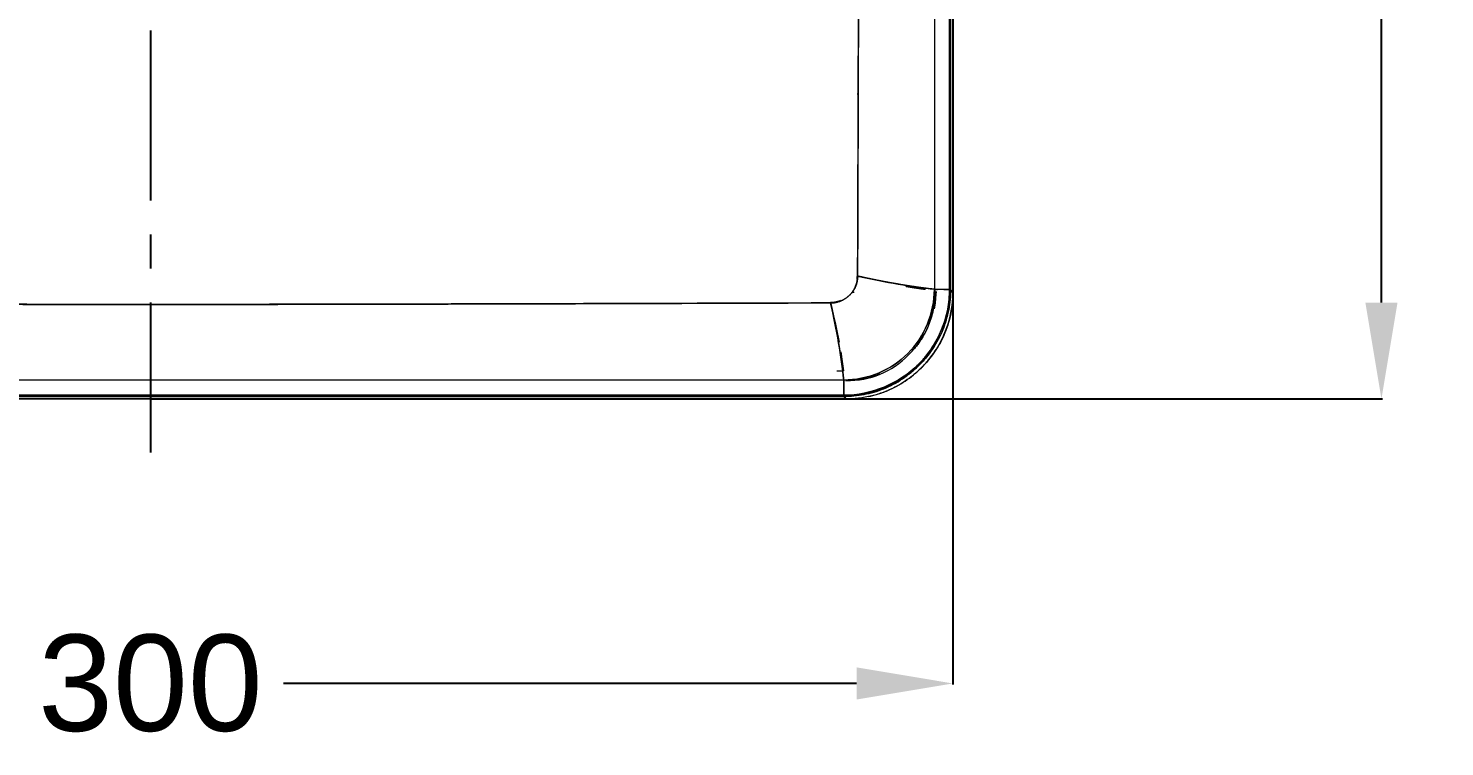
# Model space of a CAD drawing. Header units: millimetres. Extents: x 8883 to 11259, y -10160 to -6800.
# Drawn here: x 9655.8 to 9920.5, y -7539.4 to -7405.2 of the extents above; entities that cross this region are included whole.
import ezdxf

# ---------------------------------------------------------------- set-up
doc = ezdxf.new("R2010")
doc.units = ezdxf.units.MM
doc.linetypes.add('CENTERX2', pattern=[101.6, 63.5, -12.7, 12.7, -12.7])
doc.layers.add('CENTER', color=1, linetype='CENTERX2')
doc.layers.add('DIM', color=5, linetype='Continuous', lineweight=13)
doc.styles.add('ARIAL', font='arial.ttf')
doc.dimstyles.get("Standard").update_dxf_attribs({"dimtxt": 15, "dimasz": 15, "dimexe": 0.18, "dimexo": 0.0625, "dimgap": 4, "dimtad": 0, "dimdec": 1, "dimdsep": 46, "dimtxsty": 'ARIAL', "dimcen": 0, "dimclrd": 5, "dimclre": 5, "dimclrt": 5, "dimadec": 0, "dimazin": 0, "dimtfac": 1, "dimtdec": 1, "dimtofl": 0, "dimtmove": 0, "dimatfit": 3, "dimfxl": 1, "dimtolj": 1, "dimtzin": 0, "dimarcsym": 0})

# ---------------------------------------------------------------- blocks, each defined once
blk = doc.blocks.new('*D179')
at = {"layer": 'Defpoints', "color": 0, "transparency": 16777216}
for p in [(9528.64, -7374.97), (9828.55, -7374.97), (9828.55, -7527.57)]:
    blk.add_point(p, dxfattribs=at)
at = {"layer": 'DIM', "color": 5, "lineweight": -2, "transparency": 16777216}
for p, q in [((9528.64, -7375.03), (9528.64, -7527.75)), ((9828.55, -7375.03), (9828.55, -7527.75)), ((9546.64, -7527.57), (9653.75, -7527.57)), ((9810.55, -7527.57), (9703.44, -7527.57))]:
    blk.add_line(p, q, dxfattribs=at)
at = {"layer": 'DIM', "color": 5, "transparency": 16777216}
for points in [[(9546.64, -7524.57), (9546.64, -7530.57), (9528.64, -7527.57)], [(9810.55, -7524.57), (9810.55, -7530.57), (9828.55, -7527.57)]]:
    blk.add_solid(points, dxfattribs=at)
at = {"layer": 'DIM', "color": 5, "transparency": 16777216, "insert": (9678.6, -7527.57), "char_height": 18, "attachment_point": 5, "style": 'ARIAL'}
blk.add_mtext('\\A1;300', dxfattribs=at)
blk = doc.blocks.new('*D180')
at = {"layer": 'Defpoints', "color": 0, "transparency": 16777216}
for p in [(9689.6, -7274.51), (9908.65, -7274.51), (9678.6, -7474.42)]:
    blk.add_point(p, dxfattribs=at)
at = {"layer": 'DIM', "color": 5, "lineweight": -2, "transparency": 16777216}
for p, q in [((9689.66, -7274.51), (9908.83, -7274.51)), ((9908.65, -7292.51), (9908.65, -7349.45)), ((9908.65, -7456.42), (9908.65, -7399.47)), ((9678.66, -7474.42), (9908.83, -7474.42))]:
    blk.add_line(p, q, dxfattribs=at)
at = {"layer": 'DIM', "color": 5, "transparency": 16777216}
for points in [[(9905.65, -7292.51), (9911.65, -7292.51), (9908.65, -7274.51)], [(9905.65, -7456.42), (9911.65, -7456.42), (9908.65, -7474.42)]]:
    blk.add_solid(points, dxfattribs=at)
at = {"layer": 'DIM', "color": 5, "transparency": 16777216, "insert": (9908.65, -7374.46), "char_height": 18, "attachment_point": 5, "rotation": 90, "style": 'ARIAL'}
blk.add_mtext('\\A1;200', dxfattribs=at)

msp = doc.modelspace()

# ---------------------------------------------------------------- linework, layer by layer
at = {"linetype": 'Continuous', "lineweight": 18}
for p, q in [((9828.55, -7294.49), (9828.55, -7454.43)), ((9828.55, -7454.43), (9828.55, -7294.49)), ((9828.55, -7454.43), (9828.55, -7294.49)), ((9827.94, -7294.83), (9827.94, -7453.93)), ((9827.94, -7453.93), (9827.94, -7294.83)), ((9828.14, -7294.82), (9828.14, -7453.94)), ((9828.14, -7453.94), (9828.14, -7294.82)), ((9810.82, -7431.64), (9810.81, -7431.64)), ((9810.82, -7430.14), (9810.83, -7430.14)), ((9822.13, -7453.7), (9822.13, -7453.5)), ((9822.13, -7453.5), (9822.13, -7453.7)), ((9822.18, -7453.71), (9822.18, -7453.51)), ((9823.36, -7453.65), (9823.36, -7453.91)), ((9823.36, -7453.68), (9823.36, -7453.91)), ((9827.94, -7453.93), (9825.1, -7453.92)), ((9825.2, -7453.92), (9825.2, -7454.37)), ((9825.2, -7454.37), (9825.2, -7453.92)), ((9825.2, -7454.37), (9825.58, -7454.44)), ((9825.58, -7454.44), (9825.2, -7454.37)), ((9825.36, -7454.4), (9825.36, -7454.4)), ((9825.36, -7454.4), (9825.36, -7454.4)), ((9825.58, -7453.92), (9825.58, -7454.07)), ((9828.35, -7454.44), (9827.82, -7454.44)), ((9827.82, -7454.44), (9828.09, -7454.44)), ((9828.14, -7453.94), (9828.14, -7453.94)), ((9828.55, -7454.43), (9828.14, -7453.94)), ((9828.35, -7454.44), (9828.35, -7454.18)), ((9828.35, -7454.18), (9828.35, -7454.44)), ((9807.55, -7465.52), (9807.42, -7465.52)), ((9807.42, -7465.52), (9807.55, -7465.52)), ((9807.62, -7466.03), (9807.63, -7466.03)), ((9807.63, -7466.03), (9807.62, -7466.03)), ((9807.66, -7466.25), (9807.67, -7466.25)), ((9807.68, -7466.38), (9807.69, -7466.38)), ((9807.69, -7466.38), (9807.68, -7466.38)), ((9807.69, -7466.39), (9807.68, -7466.39)), ((9807.68, -7466.39), (9807.69, -7466.39)), ((9807.85, -7469.15), (9807.91, -7469.15)), ((9808.12, -7469.14), (9807.86, -7469.14)), ((9807.93, -7467.94), (9807.93, -7467.94)), ((9807.93, -7467.94), (9807.93, -7467.94)), ((9807.94, -7468.03), (9807.94, -7468.03)), ((9807.94, -7468.03), (9807.94, -7468.03)), ((9808.15, -7473.72), (9808.15, -7470.88)), ((9808.15, -7470.88), (9808.15, -7473.72)), ((9808.57, -7474.42), (9548.62, -7474.42)), ((9548.62, -7474.42), (9808.57, -7474.42)), ((9548.62, -7474.42), (9808.57, -7474.42)), ((9549.03, -7473.93), (9808.16, -7473.93)), ((9808.16, -7473.93), (9549.03, -7473.93)), ((9549.04, -7473.72), (9808.15, -7473.72)), ((9808.15, -7473.72), (9549.04, -7473.72)), ((9808.16, -7473.93), (9808.57, -7474.42)), ((9808.57, -7474.21), (9808.39, -7474.21)), ((9808.39, -7474.21), (9808.57, -7474.21)), ((9808.57, -7473.64), (9808.57, -7473.62)), ((9808.57, -7473.62), (9808.57, -7473.64)), ((9808.57, -7474.41), (9808.57, -7474.42))]:
    msp.add_line(p, q, dxfattribs=at)
for major_axis, start_param, end_param in [((-0.5, 0), 5.366887, 6.021386), ((0.5, 0), 2.225295, 2.879793)]:
    msp.add_ellipse((9810.4, -7454.54), major_axis=major_axis, ratio=0.006916, start_param=start_param, end_param=end_param, dxfattribs=at)
for points, degree in [([(9825.1, -7294.82), (9825.1, -7347.83), (9825.1, -7400.91), (9825.1, -7453.92)], 3), ([(9810.91, -7354.37), (9810.91, -7371.3), (9810.91, -7388.23), (9810.9, -7405.16)], 3), ([(9810.75, -7451.56), (9810.81, -7436.1), (9810.87, -7420.63), (9810.9, -7405.16)], 3), ([(9810.9, -7405.16), (9810.85, -7420.63), (9810.8, -7436.1), (9810.75, -7451.56)], 3), ([(9810.67, -7451.53), (9810.75, -7451.51), (9810.84, -7451.5), (9810.92, -7451.48)], 3), ([(9810.92, -7451.48), (9810.84, -7451.5), (9810.75, -7451.51), (9810.67, -7451.53)], 3), ([(9810.75, -7451.56), (9810.84, -7451.54), (9810.93, -7451.53), (9811.02, -7451.51)], 3), ([(9823.36, -7453.91), (9822.21, -7453.76), (9821.01, -7453.58), (9819.78, -7453.37)], 3), ([(9825.1, -7453.92), (9825.1, -7456.14), (9824.2, -7460.57), (9820.47, -7466.24), (9814.8, -7469.97), (9810.37, -7470.88), (9808.15, -7470.88)], 3), ([(9822.6, -7453.78), (9822.6, -7453.71), (9822.6, -7453.64), (9822.6, -7453.57)], 3), ([(9825.1, -7453.92), (9826.05, -7453.93), (9826.99, -7453.93), (9827.94, -7453.93)], 3), ([(9825.36, -7454.44), (9825.36, -7454.43), (9825.36, -7454.41), (9825.36, -7454.4)], 3), ([(9828.14, -7453.94), (9828.28, -7454.1), (9828.42, -7454.26), (9828.55, -7454.43)], 3), ([(9805.67, -7456.41), (9806.3, -7458.9), (9806.84, -7461.39), (9807.29, -7463.78)], 3), ([(9807.6, -7465.59), (9807.81, -7466.82), (9807.98, -7468.01), (9808.12, -7469.14)], 3), ([(9806.89, -7469.14), (9807.3, -7469.14), (9807.71, -7469.14), (9808.12, -7469.14)], 3), ([(9807.82, -7468.48), (9807.89, -7468.48), (9807.95, -7468.48), (9808.02, -7468.48)], 3), ([(9808.15, -7470.88), (9721.83, -7470.88), (9635.38, -7470.88), (9549.04, -7470.88)], 3), ([(9808.57, -7474.42), (9808.16, -7473.93)], 1)]:
    msp.add_open_spline(points, degree=degree, dxfattribs=at)
for points, knots in [([(9810.9, -7405.16), (9810.9, -7404.81), (9810.9, -7404.11), (9810.91, -7403.05), (9810.91, -7401.99), (9810.91, -7400.93), (9810.91, -7399.87), (9810.91, -7398.81), (9810.91, -7397.76), (9810.92, -7396.7), (9810.92, -7395.64), (9810.92, -7394.58), (9810.92, -7393.52), (9810.92, -7392.47), (9810.92, -7391.41), (9810.92, -7390.35), (9810.92, -7389.29), (9810.92, -7388.23), (9810.93, -7387.18), (9810.93, -7386.12), (9810.93, -7385.06), (9810.93, -7384), (9810.93, -7382.94), (9810.93, -7381.88), (9810.93, -7380.83), (9810.93, -7379.46), (9810.93, -7377.52), (9810.93, -7374.74), (9810.93, -7371.17), (9810.92, -7367.38), (9810.92, -7363.79), (9810.92, -7360.8), (9810.91, -7358.27), (9810.91, -7356.17), (9810.91, -7354.92), (9810.91, -7354.37)], [0, 0, 0, 0, 0.020833, 0.041666, 0.062498, 0.083331, 0.104164, 0.124997, 0.14583, 0.166663, 0.187496, 0.20833, 0.229163, 0.249996, 0.270829, 0.291662, 0.312496, 0.333329, 0.354162, 0.374996, 0.395829, 0.416663, 0.437496, 0.458329, 0.479163, 0.499996, 0.539065, 0.593755, 0.664066, 0.749999, 0.817525, 0.876288, 0.926288, 0.967526, 1, 1, 1, 1]), ([(9810.9, -7417.36), (9810.88, -7417.37), (9810.87, -7417.38), (9810.8, -7417.42), (9810.74, -7417.45), (9810.68, -7417.48)], [0, 0, 0, 0, 0.231662, 0.231662, 1, 1, 1, 1]), ([(9805.73, -7456.47), (9805.74, -7456.47), (9805.76, -7456.47), (9805.8, -7456.47), (9805.84, -7456.47), (9805.88, -7456.47), (9805.93, -7456.47), (9805.97, -7456.46), (9806.02, -7456.46), (9806.08, -7456.46), (9806.13, -7456.45), (9806.19, -7456.45), (9806.25, -7456.44), (9806.32, -7456.43), (9806.38, -7456.43), (9806.45, -7456.42), (9806.52, -7456.4), (9806.59, -7456.39), (9806.67, -7456.38), (9806.75, -7456.36), (9806.9, -7456.33), (9807.13, -7456.27), (9807.41, -7456.18), (9807.65, -7456.08), (9807.87, -7455.98), (9808.07, -7455.88), (9808.27, -7455.77), (9808.46, -7455.66), (9808.64, -7455.53), (9808.8, -7455.41), (9808.94, -7455.3), (9809.06, -7455.2), (9809.19, -7455.08), (9809.33, -7454.94), (9809.47, -7454.79), (9809.62, -7454.61), (9809.78, -7454.41), (9809.94, -7454.18), (9810.07, -7453.96), (9810.18, -7453.76), (9810.27, -7453.57), (9810.35, -7453.38), (9810.42, -7453.21), (9810.48, -7453.04), (9810.54, -7452.87), (9810.6, -7452.64), (9810.64, -7452.44), (9810.67, -7452.29), (9810.69, -7452.19), (9810.7, -7452.1), (9810.71, -7452.01), (9810.72, -7451.92), (9810.73, -7451.84), (9810.74, -7451.76), (9810.74, -7451.69), (9810.74, -7451.62), (9810.75, -7451.58), (9810.75, -7451.56)], [0, 0, 0, 0, 0.004425, 0.009194, 0.014307, 0.019763, 0.025564, 0.031708, 0.038197, 0.045029, 0.052205, 0.059725, 0.067589, 0.075796, 0.084347, 0.093242, 0.10248, 0.112062, 0.121987, 0.132255, 0.142866, 0.18413, 0.221693, 0.25556, 0.285736, 0.314291, 0.342853, 0.371423, 0.399999, 0.428582, 0.447759, 0.468792, 0.49168, 0.516423, 0.543021, 0.571475, 0.60719, 0.642899, 0.678599, 0.704728, 0.731296, 0.758302, 0.78575, 0.803438, 0.827186, 0.856997, 0.892874, 0.906055, 0.918688, 0.930772, 0.942308, 0.953295, 0.963734, 0.973624, 0.982965, 0.991757, 1, 1, 1, 1]), ([(9810.75, -7451.56), (9810.75, -7451.57), (9810.75, -7451.59), (9810.74, -7451.63), (9810.74, -7451.66), (9810.74, -7451.7), (9810.74, -7451.73), (9810.74, -7451.77), (9810.74, -7451.8), (9810.74, -7451.83), (9810.73, -7451.87), (9810.73, -7451.9), (9810.73, -7451.94), (9810.72, -7451.97), (9810.72, -7452), (9810.72, -7452.04), (9810.71, -7452.07), (9810.71, -7452.1), (9810.71, -7452.14), (9810.7, -7452.17), (9810.7, -7452.2), (9810.69, -7452.24), (9810.69, -7452.27), (9810.68, -7452.3), (9810.68, -7452.34), (9810.67, -7452.37), (9810.67, -7452.4), (9810.66, -7452.43), (9810.65, -7452.47), (9810.65, -7452.5), (9810.64, -7452.53), (9810.63, -7452.56), (9810.63, -7452.6), (9810.62, -7452.63), (9810.61, -7452.66), (9810.6, -7452.69), (9810.6, -7452.72), (9810.59, -7452.76), (9810.58, -7452.79), (9810.57, -7452.82), (9810.56, -7452.85), (9810.55, -7452.88), (9810.54, -7452.91), (9810.54, -7452.94), (9810.53, -7452.98), (9810.52, -7453.01), (9810.51, -7453.04), (9810.5, -7453.07), (9810.48, -7453.1), (9810.47, -7453.13), (9810.46, -7453.16), (9810.45, -7453.19), (9810.44, -7453.22), (9810.43, -7453.25), (9810.42, -7453.28), (9810.41, -7453.31), (9810.39, -7453.34), (9810.38, -7453.37), (9810.37, -7453.4), (9810.31, -7453.54), (9810.19, -7453.78), (9810, -7454.11), (9809.77, -7454.43), (9809.52, -7454.74), (9809.32, -7454.95), (9809.18, -7455.08), (9809.13, -7455.13), (9809.08, -7455.18), (9809.03, -7455.22), (9808.98, -7455.27), (9808.92, -7455.32), (9808.87, -7455.36), (9808.82, -7455.4), (9808.76, -7455.45), (9808.71, -7455.49), (9808.65, -7455.53), (9808.6, -7455.57), (9808.54, -7455.61), (9808.49, -7455.65), (9808.43, -7455.69), (9808.37, -7455.72), (9808.32, -7455.76), (9808.26, -7455.79), (9808.2, -7455.83), (9808.15, -7455.86), (9808.09, -7455.89), (9808.03, -7455.92), (9807.97, -7455.95), (9807.91, -7455.98), (9807.85, -7456.01), (9807.8, -7456.04), (9807.74, -7456.07), (9807.68, -7456.09), (9807.62, -7456.12), (9807.55, -7456.14), (9807.49, -7456.17), (9807.43, -7456.19), (9807.37, -7456.21), (9807.31, -7456.23), (9807.25, -7456.25), (9807.18, -7456.27), (9807.12, -7456.29), (9807.06, -7456.31), (9806.99, -7456.32), (9806.93, -7456.34), (9806.87, -7456.35), (9806.8, -7456.37), (9806.74, -7456.38), (9806.67, -7456.39), (9806.61, -7456.41), (9806.54, -7456.42), (9806.48, -7456.43), (9806.41, -7456.43), (9806.34, -7456.44), (9806.28, -7456.45), (9806.21, -7456.45), (9806.14, -7456.46), (9806.07, -7456.46), (9806, -7456.47), (9805.94, -7456.47), (9805.87, -7456.47), (9805.8, -7456.47), (9805.75, -7456.47), (9805.73, -7456.47)], [0, 0, 0, 0, 0.004459, 0.008907, 0.013346, 0.017774, 0.022193, 0.026602, 0.031002, 0.035392, 0.039774, 0.044147, 0.048511, 0.052866, 0.057214, 0.061553, 0.065884, 0.070208, 0.074524, 0.078833, 0.083135, 0.087429, 0.091717, 0.095999, 0.100274, 0.104543, 0.108806, 0.113063, 0.117314, 0.121561, 0.125802, 0.130038, 0.134269, 0.138496, 0.142718, 0.146937, 0.151151, 0.155362, 0.159569, 0.163773, 0.167974, 0.172171, 0.176366, 0.180559, 0.184749, 0.188938, 0.193124, 0.197309, 0.201492, 0.205674, 0.209855, 0.214036, 0.218215, 0.222394, 0.226574, 0.230753, 0.234932, 0.239112, 0.243292, 0.247474, 0.296181, 0.345415, 0.395492, 0.446713, 0.49936, 0.508557, 0.517706, 0.526807, 0.535863, 0.544874, 0.553843, 0.562769, 0.571656, 0.580503, 0.589314, 0.598088, 0.606828, 0.615536, 0.624212, 0.632858, 0.641477, 0.650068, 0.658635, 0.667178, 0.6757, 0.684202, 0.692685, 0.701151, 0.709602, 0.718039, 0.726465, 0.734881, 0.743288, 0.751689, 0.760085, 0.768477, 0.776868, 0.785259, 0.793652, 0.802049, 0.810451, 0.818859, 0.827277, 0.835705, 0.844145, 0.852599, 0.861068, 0.869555, 0.87806, 0.886585, 0.895133, 0.903704, 0.912301, 0.920924, 0.929576, 0.938258, 0.946972, 0.955718, 0.9645, 0.973317, 0.982172, 0.991066, 1, 1, 1, 1]), ([(9810.64, -7451.98), (9810.64, -7451.96), (9810.65, -7451.92), (9810.65, -7451.86), (9810.66, -7451.8), (9810.66, -7451.73), (9810.67, -7451.66), (9810.67, -7451.59), (9810.67, -7451.55), (9810.67, -7451.53)], [0, 0, 0, 0, 0.111802, 0.258487, 0.405682, 0.55341, 0.701691, 0.850547, 1, 1, 1, 1]), ([(9811.02, -7451.51), (9811.02, -7451.51), (9811.01, -7451.52), (9811.01, -7451.52), (9811.01, -7451.52), (9811.01, -7451.52), (9811, -7451.52), (9811, -7451.53), (9810.99, -7451.53), (9810.99, -7451.53), (9810.98, -7451.53), (9810.98, -7451.53), (9810.97, -7451.53), (9810.97, -7451.54), (9810.96, -7451.54), (9810.95, -7451.54), (9810.95, -7451.54), (9810.94, -7451.54), (9810.93, -7451.54), (9810.93, -7451.54), (9810.92, -7451.55), (9810.91, -7451.55), (9810.9, -7451.55), (9810.89, -7451.55), (9810.88, -7451.55), (9810.87, -7451.55), (9810.86, -7451.55), (9810.85, -7451.55), (9810.84, -7451.55), (9810.83, -7451.55), (9810.82, -7451.56), (9810.81, -7451.56), (9810.8, -7451.56), (9810.78, -7451.56), (9810.77, -7451.56), (9810.76, -7451.56), (9810.75, -7451.56), (9810.75, -7451.56)], [0, 0, 0, 0, 0.011946, 0.024619, 0.038076, 0.052362, 0.067518, 0.083577, 0.100566, 0.118509, 0.137426, 0.157334, 0.178246, 0.200177, 0.223136, 0.247133, 0.272176, 0.298274, 0.325431, 0.353655, 0.382949, 0.413319, 0.444769, 0.477302, 0.510922, 0.545631, 0.581433, 0.61833, 0.656324, 0.695418, 0.735613, 0.776911, 0.819314, 0.862823, 0.907439, 0.953164, 1, 1, 1, 1]), ([(9811.02, -7451.51), (9813.48, -7452.06), (9815.94, -7452.55), (9820.69, -7453.37), (9822.98, -7453.69), (9825.1, -7453.92)], [0, 0, 0, 0, 0.5, 0.5, 1, 1, 1, 1]), ([(9825.1, -7453.92), (9825.08, -7453.92), (9825.04, -7453.92), (9824.97, -7453.91), (9824.9, -7453.9), (9824.84, -7453.89), (9824.77, -7453.89), (9824.7, -7453.88), (9824.64, -7453.87), (9824.57, -7453.86), (9824.5, -7453.86), (9824.44, -7453.85), (9824.37, -7453.84), (9824.3, -7453.83), (9824.23, -7453.82), (9824.16, -7453.82), (9824.1, -7453.81), (9824.03, -7453.8), (9823.96, -7453.79), (9823.89, -7453.78), (9823.82, -7453.78), (9823.75, -7453.77), (9823.68, -7453.76), (9823.61, -7453.75), (9823.54, -7453.74), (9823.47, -7453.73), (9823.4, -7453.72), (9823.33, -7453.71), (9823.26, -7453.71), (9823.19, -7453.7), (9823.12, -7453.69), (9823.05, -7453.68), (9822.98, -7453.67), (9822.91, -7453.66), (9822.84, -7453.65), (9822.76, -7453.64), (9822.69, -7453.63), (9822.62, -7453.62), (9822.55, -7453.61), (9822.48, -7453.6), (9822.4, -7453.59), (9822.33, -7453.58), (9822.26, -7453.57), (9822.19, -7453.56), (9822.11, -7453.55), (9822.04, -7453.54), (9821.97, -7453.53), (9821.89, -7453.52), (9821.82, -7453.51), (9821.75, -7453.5), (9821.67, -7453.49), (9821.6, -7453.48), (9821.52, -7453.47), (9821.45, -7453.46), (9821.37, -7453.44), (9821.3, -7453.43), (9821.22, -7453.42), (9821.15, -7453.41), (9821.07, -7453.4), (9821, -7453.39), (9820.92, -7453.38), (9820.85, -7453.37), (9820.77, -7453.35), (9820.69, -7453.34), (9820.62, -7453.33), (9820.54, -7453.32), (9820.46, -7453.31), (9820.39, -7453.3), (9820.31, -7453.28), (9820.23, -7453.27), (9820.16, -7453.26), (9820.08, -7453.25), (9820, -7453.24), (9819.92, -7453.22), (9819.85, -7453.21), (9819.77, -7453.2), (9819.69, -7453.19), (9819.61, -7453.17), (9819.53, -7453.16), (9819.45, -7453.15), (9819.37, -7453.14), (9819.3, -7453.12), (9819.22, -7453.11), (9819.14, -7453.1), (9819.06, -7453.08), (9818.98, -7453.07), (9818.9, -7453.06), (9818.82, -7453.04), (9818.74, -7453.03), (9818.66, -7453.02), (9818.58, -7453), (9818.5, -7452.99), (9818.42, -7452.98), (9818.34, -7452.96), (9818.26, -7452.95), (9818.18, -7452.93), (9818.09, -7452.92), (9818.01, -7452.91), (9817.93, -7452.89), (9817.85, -7452.88), (9817.77, -7452.86), (9817.69, -7452.85), (9817.6, -7452.83), (9817.52, -7452.82), (9817.44, -7452.8), (9817.36, -7452.79), (9817.28, -7452.78), (9817.19, -7452.76), (9817.11, -7452.75), (9817.03, -7452.73), (9816.94, -7452.72), (9816.86, -7452.7), (9816.78, -7452.69), (9816.69, -7452.67), (9816.61, -7452.65), (9816.53, -7452.64), (9816.44, -7452.62), (9816.36, -7452.61), (9816.28, -7452.59), (9816.19, -7452.58), (9816.11, -7452.56), (9816.02, -7452.54), (9815.94, -7452.53), (9815.85, -7452.51), (9815.77, -7452.5), (9815.68, -7452.48), (9815.6, -7452.46), (9815.51, -7452.45), (9815.43, -7452.43), (9815.34, -7452.42), (9815.26, -7452.4), (9815.17, -7452.38), (9815.08, -7452.37), (9815, -7452.35), (9814.91, -7452.33), (9814.83, -7452.31), (9814.74, -7452.3), (9814.65, -7452.28), (9814.57, -7452.26), (9814.48, -7452.25), (9814.39, -7452.23), (9814.31, -7452.21), (9814.22, -7452.19), (9814.13, -7452.18), (9814.04, -7452.16), (9813.96, -7452.14), (9813.87, -7452.12), (9813.78, -7452.11), (9813.69, -7452.09), (9813.61, -7452.07), (9813.52, -7452.05), (9813.43, -7452.03), (9813.34, -7452.01), (9813.25, -7452), (9813.17, -7451.98), (9813.08, -7451.96), (9812.99, -7451.94), (9812.9, -7451.92), (9812.81, -7451.9), (9812.72, -7451.88), (9812.63, -7451.87), (9812.55, -7451.85), (9812.46, -7451.83), (9812.37, -7451.81), (9812.28, -7451.79), (9812.19, -7451.77), (9812.1, -7451.75), (9812.01, -7451.73), (9811.92, -7451.71), (9811.83, -7451.69), (9811.74, -7451.67), (9811.65, -7451.65), (9811.56, -7451.63), (9811.47, -7451.61), (9811.38, -7451.59), (9811.29, -7451.57), (9811.2, -7451.55), (9811.11, -7451.53), (9811.05, -7451.52), (9811.02, -7451.51)], [0, 0, 0, 0, 0.005172, 0.01035, 0.015532, 0.02072, 0.025913, 0.031111, 0.036314, 0.041522, 0.046736, 0.051955, 0.057179, 0.062408, 0.067643, 0.072883, 0.078128, 0.083378, 0.088633, 0.093894, 0.09916, 0.104432, 0.109708, 0.11499, 0.120278, 0.12557, 0.130868, 0.136171, 0.141479, 0.146793, 0.152112, 0.157437, 0.162766, 0.168102, 0.173442, 0.178788, 0.184139, 0.189496, 0.194857, 0.200225, 0.205597, 0.210975, 0.216359, 0.221748, 0.227142, 0.232541, 0.237946, 0.243357, 0.248772, 0.254194, 0.25962, 0.265052, 0.27049, 0.275933, 0.281381, 0.286835, 0.292294, 0.297759, 0.303229, 0.308704, 0.314185, 0.319672, 0.325164, 0.330661, 0.336164, 0.341673, 0.347186, 0.352706, 0.35823, 0.363761, 0.369296, 0.374838, 0.380384, 0.385937, 0.391494, 0.397058, 0.402626, 0.4082, 0.41378, 0.419365, 0.424956, 0.430553, 0.436154, 0.441762, 0.447375, 0.452993, 0.458617, 0.464246, 0.469881, 0.475522, 0.481168, 0.486819, 0.492476, 0.498139, 0.503807, 0.509481, 0.51516, 0.520845, 0.526536, 0.532232, 0.537933, 0.54364, 0.549353, 0.555071, 0.560795, 0.566524, 0.572259, 0.578, 0.583746, 0.589498, 0.595255, 0.601018, 0.606786, 0.61256, 0.61834, 0.624125, 0.629916, 0.635712, 0.641514, 0.647322, 0.653135, 0.658954, 0.664779, 0.670609, 0.676444, 0.682286, 0.688132, 0.693985, 0.699843, 0.705707, 0.711576, 0.717451, 0.723332, 0.729218, 0.73511, 0.741008, 0.746911, 0.75282, 0.758735, 0.764655, 0.770581, 0.776512, 0.78245, 0.788392, 0.794341, 0.800295, 0.806255, 0.812221, 0.818192, 0.824169, 0.830152, 0.83614, 0.842134, 0.848134, 0.85414, 0.860151, 0.866168, 0.87219, 0.878219, 0.884253, 0.890293, 0.896339, 0.90239, 0.908447, 0.91451, 0.920579, 0.926653, 0.932734, 0.93882, 0.944912, 0.951009, 0.957113, 0.963222, 0.969337, 0.975458, 0.981585, 0.987717, 0.993856, 1, 1, 1, 1]), ([(9819.75, -7453.36), (9819.75, -7453.36), (9819.78, -7453.36), (9819.83, -7453.37), (9819.9, -7453.38), (9819.96, -7453.4), (9820.03, -7453.41), (9820.09, -7453.42), (9820.16, -7453.43), (9820.22, -7453.44), (9820.29, -7453.45), (9820.35, -7453.46), (9820.42, -7453.47), (9820.48, -7453.48), (9820.55, -7453.49), (9820.61, -7453.5), (9820.67, -7453.51), (9820.74, -7453.53), (9820.8, -7453.54), (9820.86, -7453.55), (9820.93, -7453.56), (9820.99, -7453.57), (9821.05, -7453.58), (9821.11, -7453.59), (9821.18, -7453.6), (9821.24, -7453.61), (9821.3, -7453.62), (9821.36, -7453.62), (9821.42, -7453.63), (9821.49, -7453.64), (9821.55, -7453.65), (9821.61, -7453.66), (9821.67, -7453.67), (9821.73, -7453.68), (9821.79, -7453.69), (9821.85, -7453.7), (9821.91, -7453.71), (9821.97, -7453.72), (9822.03, -7453.73), (9822.09, -7453.73), (9822.15, -7453.74), (9822.21, -7453.75), (9822.27, -7453.76), (9822.33, -7453.77), (9822.39, -7453.78), (9822.44, -7453.79), (9822.5, -7453.79), (9822.56, -7453.8), (9822.62, -7453.81), (9822.68, -7453.82), (9822.73, -7453.83), (9822.79, -7453.83), (9822.85, -7453.84), (9822.91, -7453.85), (9822.96, -7453.86), (9823.02, -7453.86), (9823.08, -7453.87), (9823.13, -7453.88), (9823.19, -7453.89), (9823.24, -7453.89), (9823.3, -7453.9), (9823.34, -7453.91), (9823.36, -7453.91)], [0, 0, 0, 0, 0.004305, 0.022022, 0.03971, 0.05737, 0.075002, 0.092605, 0.11018, 0.127727, 0.145245, 0.162734, 0.180195, 0.197627, 0.215031, 0.232405, 0.249751, 0.267068, 0.284357, 0.301616, 0.318846, 0.336048, 0.35322, 0.370364, 0.387478, 0.404563, 0.421619, 0.438646, 0.455644, 0.472612, 0.489552, 0.506461, 0.523342, 0.540193, 0.557015, 0.573807, 0.59057, 0.607304, 0.624007, 0.640682, 0.657327, 0.673942, 0.690527, 0.707083, 0.72361, 0.740106, 0.756573, 0.773011, 0.789418, 0.805796, 0.822144, 0.838462, 0.85475, 0.871009, 0.887237, 0.903436, 0.919605, 0.935744, 0.951853, 0.967932, 0.983981, 1, 1, 1, 1]), ([(9807.55, -7456.04), (9807.48, -7456.07), (9807.35, -7456.12), (9807.13, -7456.19), (9806.89, -7456.26), (9806.69, -7456.3), (9806.56, -7456.33), (9806.48, -7456.35), (9806.4, -7456.36), (9806.32, -7456.37), (9806.24, -7456.38), (9806.16, -7456.39), (9806.08, -7456.4), (9806, -7456.4), (9805.91, -7456.41), (9805.83, -7456.41), (9805.75, -7456.41), (9805.7, -7456.41), (9805.67, -7456.41)], [0, 0, 0, 0, 0.108821, 0.230898, 0.360144, 0.496554, 0.538518, 0.580481, 0.622445, 0.664414, 0.70638, 0.748333, 0.790264, 0.832178, 0.874092, 0.916019, 0.957981, 1, 1, 1, 1]), ([(9808.15, -7470.88), (9812.59, -7470.87), (9817.01, -7469.04), (9823.27, -7462.78), (9825.1, -7458.36), (9825.1, -7453.92)], [0, 0, 0, 0, 0.5, 0.5, 1, 1, 1, 1]), ([(9827.94, -7453.93), (9827.94, -7459.11), (9823.65, -7469.43), (9813.33, -7473.72), (9808.15, -7473.72)], [0, 0, 0, 0, 0.499976, 1, 1, 1, 1]), ([(9808.15, -7473.72), (9810.72, -7473.72), (9813.91, -7473.09), (9817.44, -7471.44), (9819.13, -7470.43), (9820.7, -7469.27), (9822.17, -7467.94), (9823.5, -7466.48), (9824.66, -7464.9), (9825.66, -7463.22), (9826.49, -7461.44), (9827.15, -7459.57), (9827.76, -7457.09), (9827.94, -7455.19), (9827.94, -7453.93)], [0, 0, 0, 0, 0.247052, 0.310294, 0.373537, 0.436779, 0.500021, 0.563264, 0.626506, 0.689748, 0.75299, 0.816233, 0.879475, 1, 1, 1, 1]), ([(9828.14, -7453.94), (9828.14, -7455.21), (9827.96, -7457.13), (9827.35, -7459.64), (9826.69, -7461.52), (9825.84, -7463.32), (9824.83, -7465.02), (9823.66, -7466.61), (9822.32, -7468.09), (9820.84, -7469.43), (9819.25, -7470.61), (9817.54, -7471.63), (9813.97, -7473.29), (9810.76, -7473.93), (9808.16, -7473.93)], [0, 0, 0, 0, 0.120446, 0.183709, 0.246972, 0.310236, 0.373499, 0.436762, 0.500026, 0.563289, 0.626552, 0.689816, 0.753079, 1, 1, 1, 1]), ([(9808.16, -7473.93), (9808.79, -7473.93), (9809.43, -7473.9), (9810.7, -7473.78), (9811.34, -7473.7), (9812.6, -7473.46), (9813.22, -7473.31), (9814.46, -7472.95), (9815.07, -7472.74), (9816.27, -7472.25), (9816.87, -7471.98), (9818.03, -7471.36), (9818.6, -7471.02), (9819.7, -7470.29), (9820.24, -7469.89), (9821.29, -7469.03), (9821.8, -7468.57), (9822.34, -7468.02), (9822.4, -7467.96), (9822.52, -7467.83), (9822.7, -7467.65), (9823.11, -7467.21), (9823.45, -7466.82), (9824.09, -7466.04), (9824.5, -7465.49), (9825.24, -7464.38), (9825.58, -7463.81), (9826.19, -7462.65), (9826.47, -7462.06), (9826.96, -7460.85), (9827.17, -7460.24), (9827.53, -7459), (9827.68, -7458.38), (9827.92, -7457.12), (9828, -7456.48), (9828.12, -7455.21), (9828.15, -7454.57), (9828.14, -7453.94)], [0, 0, 0, 0, 0.0625, 0.0625, 0.125, 0.125, 0.1875, 0.1875, 0.25, 0.25, 0.3125, 0.3125, 0.375, 0.375, 0.4375, 0.4375, 0.5, 0.5, 0.507813, 0.507813, 0.515625, 0.53125, 0.5625, 0.5625, 0.625, 0.625, 0.6875, 0.6875, 0.75, 0.75, 0.8125, 0.8125, 0.875, 0.875, 0.9375, 0.9375, 1, 1, 1, 1]), ([(9808.57, -7471), (9813.16, -7471), (9817.09, -7469.37), (9823.58, -7462.88), (9825.21, -7458.96), (9825.2, -7454.37)], [0, 0, 0, 0, 0.5, 0.5, 1, 1, 1, 1]), ([(9828.55, -7454.43), (9828.55, -7454.84), (9828.54, -7455.24), (9828.5, -7456.04), (9828.46, -7456.44), (9828.33, -7457.59), (9828.2, -7458.34), (9827.87, -7459.77), (9827.66, -7460.46), (9827.2, -7461.77), (9826.94, -7462.39), (9826.38, -7463.57), (9826.08, -7464.13), (9825.45, -7465.18), (9825.11, -7465.68), (9824.44, -7466.6), (9824.09, -7467.04), (9823.57, -7467.64), (9823.39, -7467.83), (9823.13, -7468.11), (9823, -7468.25), (9822.87, -7468.39), (9822.81, -7468.45), (9822.78, -7468.47), (9822.75, -7468.51), (9822.73, -7468.52), (9822.72, -7468.54), (9822.71, -7468.55), (9822.7, -7468.56), (9822.7, -7468.56), (9822.7, -7468.56), (9822.7, -7468.56), (9822.7, -7468.56), (9822.7, -7468.56), (9822.7, -7468.56), (9822.43, -7468.82), (9822.14, -7469.11), (9821.47, -7469.7), (9821.1, -7470.01), (9820.28, -7470.64), (9819.83, -7470.97), (9819.09, -7471.45), (9818.83, -7471.61), (9818.3, -7471.92), (9818.02, -7472.07), (9817.43, -7472.38), (9817.13, -7472.52), (9816.5, -7472.81), (9816.18, -7472.95), (9815.5, -7473.21), (9815.15, -7473.33), (9814.43, -7473.57), (9814.06, -7473.67), (9813.29, -7473.87), (9812.9, -7473.96), (9812.09, -7474.12), (9811.67, -7474.19), (9810.82, -7474.3), (9810.38, -7474.34), (9809.49, -7474.4), (9809.03, -7474.42), (9808.57, -7474.42)], [0, 0, 0, 0, 0.03125, 0.03125, 0.0625, 0.0625, 0.125, 0.125, 0.1875, 0.1875, 0.25, 0.25, 0.3125, 0.3125, 0.375, 0.375, 0.4375, 0.4375, 0.46875, 0.46875, 0.484375, 0.492187, 0.492187, 0.496094, 0.496094, 0.498047, 0.499023, 0.499512, 0.499756, 0.499878, 0.499939, 0.499969, 0.499985, 0.499985, 0.5, 0.5, 0.5625, 0.5625, 0.625, 0.625, 0.6875, 0.6875, 0.71875, 0.71875, 0.75, 0.75, 0.78125, 0.78125, 0.8125, 0.8125, 0.84375, 0.84375, 0.875, 0.875, 0.90625, 0.90625, 0.9375, 0.9375, 0.96875, 0.96875, 1, 1, 1, 1]), ([(9812.74, -7473.97), (9813.9, -7473.73), (9815.66, -7473.18), (9817.95, -7472.11), (9819.66, -7471.1), (9821.24, -7469.93), (9822.72, -7468.59), (9824.06, -7467.1), (9825.23, -7465.52), (9826.25, -7463.81), (9827.92, -7460.25), (9828.55, -7457.02), (9828.55, -7454.43)], [0, 0, 0, 0, 0.130629, 0.203649, 0.276669, 0.349689, 0.422709, 0.495729, 0.568749, 0.64177, 0.71479, 1, 1, 1, 1]), ([(9827.94, -7453.93), (9827.99, -7453.93), (9828.05, -7453.93), (9828.12, -7453.94), (9828.14, -7453.94), (9828.14, -7453.94)], [0, 0, 0, 0, 0.5, 0.5, 1, 1, 1, 1]), ([(9828.14, -7453.94), (9828.14, -7453.94), (9828.14, -7453.94), (9828.12, -7453.94), (9828.1, -7453.93), (9828.07, -7453.93), (9828.04, -7453.93), (9828, -7453.93), (9827.97, -7453.93), (9827.94, -7453.93)], [0, 0, 0, 0, 0.25, 0.25, 0.5, 0.5, 0.75, 0.75, 1, 1, 1, 1]), ([(9551.46, -7456.47), (9593.83, -7456.6), (9636.21, -7456.75), (9720.98, -7456.75), (9763.37, -7456.6), (9805.73, -7456.47)], [0, 0, 0, 0, 0.5, 0.5, 1, 1, 1, 1]), ([(9805.73, -7456.47), (9805.32, -7456.47), (9804.51, -7456.48), (9803.3, -7456.48), (9802.1, -7456.48), (9800.9, -7456.49), (9799.71, -7456.49), (9798.52, -7456.49), (9797.33, -7456.5), (9796.16, -7456.5), (9794.98, -7456.5), (9793.82, -7456.51), (9792.65, -7456.51), (9791.5, -7456.51), (9790.35, -7456.52), (9789.2, -7456.52), (9788.06, -7456.53), (9786.92, -7456.53), (9785.79, -7456.53), (9784.67, -7456.54), (9783.55, -7456.54), (9782.44, -7456.54), (9781.33, -7456.54), (9780.22, -7456.55), (9779.12, -7456.55), (9778.03, -7456.55), (9776.94, -7456.56), (9775.86, -7456.56), (9774.78, -7456.56), (9773.71, -7456.57), (9772.65, -7456.57), (9771.59, -7456.57), (9770.53, -7456.58), (9769.48, -7456.58), (9768.43, -7456.58), (9767.39, -7456.58), (9766.36, -7456.59), (9765.33, -7456.59), (9764.31, -7456.59), (9763.29, -7456.59), (9762.28, -7456.6), (9761.27, -7456.6), (9760.26, -7456.6), (9759.27, -7456.61), (9758.28, -7456.61), (9757.29, -7456.61), (9756.31, -7456.61), (9755.33, -7456.62), (9754.36, -7456.62), (9753.4, -7456.62), (9752.44, -7456.62), (9751.48, -7456.63), (9750.53, -7456.63), (9749.59, -7456.63), (9748.65, -7456.63), (9747.71, -7456.64), (9746.79, -7456.64), (9745.86, -7456.64), (9744.95, -7456.64), (9744.03, -7456.64), (9743.13, -7456.65), (9742.23, -7456.65), (9741.33, -7456.65), (9740.44, -7456.65), (9739.55, -7456.66), (9738.67, -7456.66), (9737.8, -7456.66), (9736.93, -7456.66), (9736.06, -7456.66), (9735.21, -7456.67), (9734.35, -7456.67), (9733.5, -7456.67), (9732.66, -7456.67), (9731.82, -7456.67), (9730.99, -7456.68), (9730.16, -7456.68), (9729.34, -7456.68), (9728.53, -7456.68), (9727.71, -7456.68), (9726.91, -7456.68), (9726.11, -7456.69), (9725.31, -7456.69), (9724.52, -7456.69), (9723.74, -7456.69), (9722.96, -7456.69), (9722.19, -7456.69), (9721.42, -7456.7), (9720.65, -7456.7), (9719.9, -7456.7), (9719.14, -7456.7), (9718.4, -7456.7), (9717.66, -7456.7), (9716.92, -7456.71), (9716.19, -7456.71), (9715.46, -7456.71), (9714.74, -7456.71), (9714.03, -7456.71), (9713.32, -7456.71), (9712.61, -7456.71), (9711.91, -7456.72), (9711.22, -7456.72), (9710.53, -7456.72), (9709.85, -7456.72), (9709.17, -7456.72), (9708.5, -7456.72), (9707.83, -7456.72), (9707.17, -7456.72), (9706.51, -7456.73), (9705.86, -7456.73), (9705.21, -7456.73), (9704.57, -7456.73), (9703.94, -7456.73), (9703.31, -7456.73), (9702.68, -7456.73), (9702.06, -7456.73), (9701.45, -7456.73), (9700.84, -7456.73), (9700.24, -7456.74), (9699.64, -7456.74), (9699.05, -7456.74), (9698.46, -7456.74), (9697.88, -7456.74), (9697.3, -7456.74), (9696.73, -7456.74), (9696.16, -7456.74), (9695.6, -7456.74), (9695.05, -7456.74), (9694.5, -7456.74), (9693.95, -7456.74), (9693.41, -7456.75), (9692.88, -7456.75), (9692.35, -7456.75), (9691.83, -7456.75), (9691.31, -7456.75), (9690.79, -7456.75), (9690.29, -7456.75), (9689.78, -7456.75), (9689.29, -7456.75), (9688.8, -7456.75), (9688.31, -7456.75), (9687.83, -7456.75), (9687.35, -7456.75), (9686.88, -7456.75), (9686.42, -7456.75), (9685.96, -7456.75), (9685.5, -7456.75), (9685.06, -7456.75), (9684.61, -7456.75), (9684.17, -7456.75), (9683.74, -7456.75), (9683.31, -7456.75), (9682.89, -7456.75), (9682.47, -7456.76), (9682.06, -7456.76), (9681.66, -7456.76), (9681.25, -7456.76), (9680.86, -7456.76), (9680.47, -7456.76), (9680.08, -7456.76), (9679.7, -7456.76), (9679.33, -7456.76), (9678.96, -7456.76), (9678.49, -7456.76), (9677.9, -7456.76), (9677.18, -7456.76), (9676.45, -7456.76), (9675.7, -7456.76), (9674.93, -7456.76), (9674.14, -7456.75), (9673.33, -7456.75), (9672.51, -7456.75), (9671.66, -7456.75), (9670.79, -7456.75), (9669.91, -7456.75), (9669.01, -7456.75), (9668.08, -7456.75), (9667.14, -7456.75), (9666.18, -7456.75), (9665.2, -7456.75), (9664.2, -7456.75), (9663.18, -7456.74), (9662.14, -7456.74), (9661.09, -7456.74), (9660.01, -7456.74), (9658.92, -7456.74), (9657.8, -7456.74), (9656.67, -7456.74), (9655.52, -7456.73), (9654.35, -7456.73), (9653.16, -7456.73), (9651.95, -7456.73), (9650.72, -7456.73), (9649.47, -7456.72), (9648.2, -7456.72), (9646.92, -7456.72), (9645.61, -7456.72), (9644.29, -7456.71), (9642.95, -7456.71), (9641.58, -7456.71), (9640.2, -7456.71), (9638.8, -7456.7), (9637.38, -7456.7), (9635.94, -7456.7), (9634.49, -7456.69), (9633.01, -7456.69), (9631.51, -7456.69), (9630, -7456.68), (9628.47, -7456.68), (9626.91, -7456.68), (9625.34, -7456.67), (9623.75, -7456.67), (9622.14, -7456.67), (9620.51, -7456.66), (9618.86, -7456.66), (9617.19, -7456.65), (9615.51, -7456.65), (9613.8, -7456.65), (9612.07, -7456.64), (9610.33, -7456.64), (9608.57, -7456.63), (9606.79, -7456.63), (9604.98, -7456.62), (9603.16, -7456.62), (9601.32, -7456.61), (9599.47, -7456.61), (9597.59, -7456.6), (9595.69, -7456.6), (9593.78, -7456.59), (9591.84, -7456.59), (9589.89, -7456.58), (9587.91, -7456.58), (9585.92, -7456.57), (9583.91, -7456.57), (9581.88, -7456.56), (9579.83, -7456.56), (9577.76, -7456.55), (9575.68, -7456.54), (9573.57, -7456.54), (9571.44, -7456.53), (9569.3, -7456.53), (9567.14, -7456.52), (9564.95, -7456.51), (9562.75, -7456.51), (9560.53, -7456.5), (9558.29, -7456.49), (9556.03, -7456.49), (9553.75, -7456.48), (9552.23, -7456.47), (9551.46, -7456.47)], [0, 0, 0, 0, 0.00478, 0.009538, 0.014276, 0.018993, 0.023689, 0.028364, 0.033018, 0.037652, 0.042264, 0.046855, 0.051426, 0.055976, 0.060505, 0.065012, 0.069499, 0.073966, 0.078411, 0.082835, 0.087238, 0.091621, 0.095982, 0.100323, 0.104643, 0.108941, 0.113219, 0.117476, 0.121712, 0.125928, 0.130122, 0.134295, 0.138447, 0.142579, 0.14669, 0.150779, 0.154848, 0.158896, 0.162923, 0.166928, 0.170914, 0.174878, 0.178821, 0.182743, 0.186644, 0.190525, 0.194384, 0.198223, 0.202041, 0.205837, 0.209613, 0.213368, 0.217102, 0.220815, 0.224507, 0.228178, 0.231828, 0.235457, 0.239066, 0.242653, 0.24622, 0.249765, 0.25329, 0.256794, 0.260276, 0.263738, 0.267179, 0.270599, 0.273998, 0.277376, 0.280733, 0.284069, 0.287385, 0.290679, 0.293952, 0.297205, 0.300436, 0.303647, 0.306837, 0.310005, 0.313153, 0.31628, 0.319386, 0.322471, 0.325535, 0.328578, 0.3316, 0.334601, 0.337581, 0.340541, 0.343479, 0.346396, 0.349293, 0.352168, 0.355023, 0.357857, 0.360669, 0.363461, 0.366232, 0.368982, 0.371711, 0.374419, 0.377106, 0.379772, 0.382417, 0.385042, 0.387645, 0.390227, 0.392789, 0.395329, 0.397849, 0.400347, 0.402825, 0.405281, 0.407717, 0.410132, 0.412526, 0.414899, 0.417251, 0.419582, 0.421892, 0.424181, 0.426449, 0.428696, 0.430923, 0.433128, 0.435312, 0.437476, 0.439618, 0.44174, 0.44384, 0.44592, 0.447979, 0.450016, 0.452033, 0.454029, 0.456004, 0.457958, 0.459891, 0.461803, 0.463694, 0.465565, 0.467414, 0.469242, 0.471049, 0.472836, 0.474601, 0.476346, 0.478069, 0.479772, 0.481454, 0.483114, 0.484754, 0.486373, 0.487971, 0.489548, 0.491104, 0.492639, 0.494153, 0.495646, 0.497118, 0.49857, 0.5, 0.502728, 0.50553, 0.508408, 0.511361, 0.514389, 0.517493, 0.520671, 0.523925, 0.527253, 0.530657, 0.534136, 0.53769, 0.541319, 0.545024, 0.548803, 0.552658, 0.556588, 0.560593, 0.564673, 0.568828, 0.573058, 0.577363, 0.581744, 0.5862, 0.59073, 0.595336, 0.600017, 0.604773, 0.609605, 0.614511, 0.619493, 0.624549, 0.629681, 0.634888, 0.64017, 0.645527, 0.650959, 0.656467, 0.662049, 0.667707, 0.67344, 0.679247, 0.68513, 0.691088, 0.697122, 0.70323, 0.709413, 0.715672, 0.722005, 0.728414, 0.734897, 0.741456, 0.74809, 0.754799, 0.761583, 0.768442, 0.775376, 0.782386, 0.78947, 0.796629, 0.803864, 0.811174, 0.818558, 0.826018, 0.833552, 0.841162, 0.848847, 0.856607, 0.864442, 0.872352, 0.880337, 0.888396, 0.896531, 0.904741, 0.913026, 0.921386, 0.929821, 0.938331, 0.946916, 0.955576, 0.964311, 0.973121, 0.982006, 0.990965, 1, 1, 1, 1]), ([(9805.67, -7456.41), (9805.69, -7456.41), (9805.71, -7456.41), (9805.75, -7456.41), (9805.79, -7456.41), (9805.83, -7456.41), (9805.87, -7456.41), (9805.91, -7456.41), (9805.94, -7456.41), (9805.98, -7456.4), (9806.02, -7456.4), (9806.06, -7456.4), (9806.09, -7456.4), (9806.11, -7456.4), (9806.11, -7456.4)], [0, 0, 0, 0, 0.08833, 0.17638, 0.264154, 0.351654, 0.438883, 0.525846, 0.612546, 0.698985, 0.785168, 0.871097, 0.956777, 1, 1, 1, 1]), ([(9807.29, -7463.8), (9807.29, -7463.79), (9807.28, -7463.76), (9807.27, -7463.71), (9807.26, -7463.63), (9807.24, -7463.55), (9807.23, -7463.47), (9807.21, -7463.39), (9807.2, -7463.31), (9807.18, -7463.23), (9807.17, -7463.15), (9807.15, -7463.07), (9807.14, -7462.99), (9807.12, -7462.91), (9807.1, -7462.83), (9807.09, -7462.75), (9807.07, -7462.67), (9807.06, -7462.59), (9807.04, -7462.5), (9807.02, -7462.42), (9807.01, -7462.34), (9806.99, -7462.26), (9806.98, -7462.18), (9806.96, -7462.1), (9806.94, -7462.02), (9806.93, -7461.93), (9806.91, -7461.85), (9806.89, -7461.77), (9806.88, -7461.69), (9806.86, -7461.6), (9806.84, -7461.52), (9806.83, -7461.44), (9806.81, -7461.35), (9806.79, -7461.27), (9806.77, -7461.19), (9806.76, -7461.1), (9806.74, -7461.02), (9806.72, -7460.94), (9806.7, -7460.85), (9806.68, -7460.77), (9806.67, -7460.68), (9806.65, -7460.6), (9806.63, -7460.52), (9806.61, -7460.43), (9806.59, -7460.35), (9806.58, -7460.26), (9806.56, -7460.18), (9806.54, -7460.09), (9806.52, -7460.01), (9806.5, -7459.92), (9806.48, -7459.84), (9806.46, -7459.75), (9806.44, -7459.66), (9806.42, -7459.58), (9806.41, -7459.49), (9806.39, -7459.41), (9806.37, -7459.32), (9806.35, -7459.23), (9806.33, -7459.15), (9806.31, -7459.06), (9806.29, -7458.97), (9806.27, -7458.89), (9806.25, -7458.8), (9806.23, -7458.71), (9806.21, -7458.63), (9806.19, -7458.54), (9806.17, -7458.45), (9806.15, -7458.36), (9806.13, -7458.28), (9806.11, -7458.19), (9806.08, -7458.1), (9806.06, -7458.01), (9806.04, -7457.93), (9806.02, -7457.84), (9806, -7457.75), (9805.98, -7457.66), (9805.96, -7457.57), (9805.94, -7457.48), (9805.92, -7457.4), (9805.89, -7457.31), (9805.87, -7457.22), (9805.85, -7457.13), (9805.83, -7457.04), (9805.81, -7456.95), (9805.78, -7456.86), (9805.76, -7456.77), (9805.74, -7456.68), (9805.72, -7456.59), (9805.7, -7456.5), (9805.68, -7456.44), (9805.67, -7456.41)], [0, 0, 0, 0, 0.002192, 0.013127, 0.024075, 0.035035, 0.046007, 0.056991, 0.067988, 0.078996, 0.090017, 0.101051, 0.112096, 0.123154, 0.134224, 0.145306, 0.156401, 0.167508, 0.178627, 0.189759, 0.200903, 0.212059, 0.223227, 0.234408, 0.245601, 0.256807, 0.268025, 0.279255, 0.290497, 0.301752, 0.31302, 0.324299, 0.335592, 0.346896, 0.358213, 0.369542, 0.380884, 0.392238, 0.403605, 0.414984, 0.426375, 0.437779, 0.449196, 0.460624, 0.472066, 0.48352, 0.494986, 0.506465, 0.517956, 0.52946, 0.540976, 0.552505, 0.564047, 0.575601, 0.587167, 0.598746, 0.610338, 0.621942, 0.633559, 0.645189, 0.656831, 0.668486, 0.680153, 0.691833, 0.703526, 0.715232, 0.72695, 0.738681, 0.750424, 0.76218, 0.773949, 0.785731, 0.797526, 0.809333, 0.821153, 0.832986, 0.844832, 0.85669, 0.868562, 0.880446, 0.892343, 0.904253, 0.916176, 0.928112, 0.940061, 0.952023, 0.963997, 0.975985, 0.987986, 1, 1, 1, 1]), ([(9808.15, -7470.88), (9807.93, -7468.7), (9807.6, -7466.36), (9806.79, -7461.49), (9806.29, -7458.98), (9805.73, -7456.47)], [0, 0, 0, 0, 0.5, 0.5, 1, 1, 1, 1]), ([(9805.73, -7456.47), (9805.73, -7456.5), (9805.75, -7456.56), (9805.76, -7456.64), (9805.78, -7456.72), (9805.8, -7456.81), (9805.82, -7456.89), (9805.84, -7456.97), (9805.86, -7457.06), (9805.88, -7457.14), (9805.89, -7457.22), (9805.91, -7457.31), (9805.93, -7457.39), (9805.95, -7457.47), (9805.97, -7457.55), (9805.98, -7457.64), (9806, -7457.72), (9806.02, -7457.8), (9806.04, -7457.88), (9806.05, -7457.97), (9806.07, -7458.05), (9806.09, -7458.13), (9806.11, -7458.21), (9806.12, -7458.3), (9806.14, -7458.38), (9806.16, -7458.46), (9806.17, -7458.54), (9806.19, -7458.62), (9806.21, -7458.71), (9806.23, -7458.79), (9806.24, -7458.87), (9806.26, -7458.95), (9806.28, -7459.03), (9806.29, -7459.11), (9806.31, -7459.19), (9806.32, -7459.28), (9806.34, -7459.36), (9806.36, -7459.44), (9806.37, -7459.52), (9806.39, -7459.6), (9806.41, -7459.68), (9806.42, -7459.76), (9806.44, -7459.84), (9806.45, -7459.92), (9806.47, -7460), (9806.49, -7460.08), (9806.5, -7460.16), (9806.52, -7460.24), (9806.53, -7460.32), (9806.55, -7460.4), (9806.56, -7460.48), (9806.58, -7460.56), (9806.59, -7460.64), (9806.61, -7460.72), (9806.62, -7460.8), (9806.64, -7460.88), (9806.65, -7460.96), (9806.67, -7461.03), (9806.68, -7461.11), (9806.7, -7461.19), (9806.71, -7461.27), (9806.73, -7461.35), (9806.74, -7461.43), (9806.76, -7461.51), (9806.77, -7461.58), (9806.79, -7461.66), (9806.8, -7461.74), (9806.82, -7461.82), (9806.83, -7461.89), (9806.84, -7461.97), (9806.86, -7462.05), (9806.87, -7462.13), (9806.89, -7462.2), (9806.9, -7462.28), (9806.91, -7462.36), (9806.93, -7462.43), (9806.94, -7462.51), (9806.95, -7462.59), (9806.97, -7462.66), (9806.98, -7462.74), (9807, -7462.81), (9807.01, -7462.89), (9807.02, -7462.97), (9807.04, -7463.04), (9807.05, -7463.12), (9807.06, -7463.19), (9807.07, -7463.27), (9807.09, -7463.34), (9807.1, -7463.42), (9807.11, -7463.49), (9807.13, -7463.57), (9807.14, -7463.64), (9807.15, -7463.72), (9807.16, -7463.79), (9807.18, -7463.86), (9807.19, -7463.94), (9807.2, -7464.01), (9807.21, -7464.09), (9807.23, -7464.16), (9807.24, -7464.23), (9807.25, -7464.31), (9807.26, -7464.38), (9807.27, -7464.45), (9807.29, -7464.52), (9807.3, -7464.6), (9807.31, -7464.67), (9807.32, -7464.74), (9807.33, -7464.81), (9807.35, -7464.89), (9807.36, -7464.96), (9807.37, -7465.03), (9807.38, -7465.1), (9807.39, -7465.17), (9807.4, -7465.24), (9807.41, -7465.31), (9807.42, -7465.39), (9807.44, -7465.46), (9807.45, -7465.53), (9807.46, -7465.6), (9807.47, -7465.67), (9807.48, -7465.74), (9807.49, -7465.81), (9807.5, -7465.88), (9807.51, -7465.95), (9807.52, -7466.02), (9807.53, -7466.09), (9807.54, -7466.16), (9807.55, -7466.22), (9807.56, -7466.29), (9807.57, -7466.36), (9807.58, -7466.43), (9807.59, -7466.5), (9807.6, -7466.57), (9807.61, -7466.64), (9807.62, -7466.7), (9807.63, -7466.77), (9807.64, -7466.84), (9807.65, -7466.91), (9807.66, -7466.97), (9807.67, -7467.04), (9807.68, -7467.11), (9807.69, -7467.17), (9807.7, -7467.24), (9807.71, -7467.31), (9807.72, -7467.37), (9807.73, -7467.44), (9807.74, -7467.51), (9807.75, -7467.57), (9807.76, -7467.64), (9807.77, -7467.7), (9807.78, -7467.77), (9807.78, -7467.83), (9807.79, -7467.9), (9807.8, -7467.96), (9807.81, -7468.03), (9807.82, -7468.09), (9807.83, -7468.16), (9807.84, -7468.22), (9807.85, -7468.29), (9807.85, -7468.35), (9807.86, -7468.41), (9807.87, -7468.48), (9807.88, -7468.54), (9807.89, -7468.6), (9807.89, -7468.67), (9807.9, -7468.73), (9807.91, -7468.79), (9807.92, -7468.85), (9807.93, -7468.92), (9807.93, -7468.98), (9807.94, -7469.04), (9807.95, -7469.1), (9807.96, -7469.16), (9807.96, -7469.23), (9807.97, -7469.29), (9807.98, -7469.35), (9807.99, -7469.41), (9807.99, -7469.47), (9808, -7469.53), (9808.01, -7469.59), (9808.02, -7469.65), (9808.02, -7469.71), (9808.03, -7469.77), (9808.04, -7469.83), (9808.04, -7469.89), (9808.05, -7469.95), (9808.06, -7470.01), (9808.06, -7470.07), (9808.07, -7470.13), (9808.08, -7470.19), (9808.08, -7470.24), (9808.09, -7470.3), (9808.1, -7470.36), (9808.1, -7470.42), (9808.11, -7470.48), (9808.11, -7470.53), (9808.12, -7470.59), (9808.13, -7470.65), (9808.13, -7470.71), (9808.14, -7470.76), (9808.14, -7470.82), (9808.15, -7470.86), (9808.15, -7470.88)], [0, 0, 0, 0, 0.005558, 0.011112, 0.016661, 0.022207, 0.027748, 0.033285, 0.038818, 0.044346, 0.04987, 0.05539, 0.060905, 0.066416, 0.071922, 0.077424, 0.082922, 0.088415, 0.093903, 0.099387, 0.104866, 0.110341, 0.11581, 0.121276, 0.126736, 0.132192, 0.137643, 0.143089, 0.14853, 0.153966, 0.159398, 0.164824, 0.170246, 0.175662, 0.181074, 0.186481, 0.191882, 0.197279, 0.20267, 0.208056, 0.213438, 0.218813, 0.224184, 0.22955, 0.23491, 0.240265, 0.245615, 0.250959, 0.256298, 0.261632, 0.26696, 0.272283, 0.2776, 0.282912, 0.288219, 0.29352, 0.298815, 0.304105, 0.30939, 0.314669, 0.319942, 0.325209, 0.330471, 0.335727, 0.340978, 0.346223, 0.351462, 0.356695, 0.361923, 0.367145, 0.37236, 0.377571, 0.382775, 0.387973, 0.393166, 0.398353, 0.403533, 0.408708, 0.413877, 0.41904, 0.424197, 0.429348, 0.434493, 0.439631, 0.444764, 0.449891, 0.455011, 0.460126, 0.465234, 0.470337, 0.475433, 0.480523, 0.485607, 0.490684, 0.495756, 0.500821, 0.50588, 0.510933, 0.515979, 0.52102, 0.526054, 0.531081, 0.536103, 0.541118, 0.546127, 0.551129, 0.556125, 0.561115, 0.566098, 0.571075, 0.576045, 0.581009, 0.585967, 0.590918, 0.595863, 0.600801, 0.605733, 0.610658, 0.615577, 0.620489, 0.625395, 0.630294, 0.635187, 0.640073, 0.644952, 0.649825, 0.654691, 0.659551, 0.664404, 0.66925, 0.67409, 0.678923, 0.683749, 0.688568, 0.693381, 0.698187, 0.702987, 0.70778, 0.712565, 0.717345, 0.722117, 0.726882, 0.731641, 0.736393, 0.741138, 0.745877, 0.750608, 0.755333, 0.76005, 0.764761, 0.769465, 0.774162, 0.778852, 0.783535, 0.788211, 0.792881, 0.797543, 0.802198, 0.806847, 0.811488, 0.816122, 0.82075, 0.82537, 0.829984, 0.83459, 0.839189, 0.843781, 0.848366, 0.852944, 0.857515, 0.862079, 0.866636, 0.871186, 0.875728, 0.880264, 0.884792, 0.889313, 0.893827, 0.898334, 0.902834, 0.907326, 0.911812, 0.91629, 0.920761, 0.925225, 0.929681, 0.93413, 0.938573, 0.943007, 0.947435, 0.951855, 0.956269, 0.960675, 0.965073, 0.969464, 0.973849, 0.978225, 0.982595, 0.986957, 0.991312, 0.99566, 1, 1, 1, 1]), ([(9808.12, -7469.14), (9808.12, -7469.12), (9808.11, -7469.08), (9808.1, -7469.01), (9808.1, -7468.95), (9808.09, -7468.88), (9808.08, -7468.81), (9808.07, -7468.75), (9808.06, -7468.68), (9808.05, -7468.61), (9808.04, -7468.54), (9808.04, -7468.48), (9808.03, -7468.41), (9808.02, -7468.34), (9808.01, -7468.27), (9808, -7468.21), (9807.99, -7468.14), (9807.98, -7468.07), (9807.97, -7468), (9807.96, -7467.93), (9807.95, -7467.86), (9807.94, -7467.79), (9807.93, -7467.72), (9807.92, -7467.65), (9807.91, -7467.58), (9807.9, -7467.51), (9807.89, -7467.44), (9807.88, -7467.37), (9807.87, -7467.3), (9807.86, -7467.23), (9807.85, -7467.16), (9807.84, -7467.09), (9807.83, -7467.02), (9807.82, -7466.95), (9807.81, -7466.87), (9807.8, -7466.8), (9807.79, -7466.73), (9807.77, -7466.66), (9807.76, -7466.58), (9807.75, -7466.51), (9807.74, -7466.44), (9807.73, -7466.37), (9807.72, -7466.29), (9807.71, -7466.22), (9807.69, -7466.15), (9807.68, -7466.07), (9807.67, -7466), (9807.66, -7465.93), (9807.65, -7465.85), (9807.63, -7465.78), (9807.62, -7465.7), (9807.61, -7465.64), (9807.61, -7465.61), (9807.6, -7465.6)], [0, 0, 0, 0, 0.019314, 0.03865, 0.058008, 0.077387, 0.096789, 0.116212, 0.135658, 0.155125, 0.174614, 0.194126, 0.213659, 0.233215, 0.252792, 0.272392, 0.292014, 0.311659, 0.331325, 0.351014, 0.370725, 0.390459, 0.410214, 0.429993, 0.449793, 0.469617, 0.489462, 0.50933, 0.529221, 0.549134, 0.56907, 0.589028, 0.609009, 0.629013, 0.649039, 0.669088, 0.68916, 0.709254, 0.729372, 0.749512, 0.769675, 0.78986, 0.810069, 0.8303, 0.850554, 0.870832, 0.891132, 0.911455, 0.931801, 0.95217, 0.972562, 0.992977, 1, 1, 1, 1]), ([(9808.15, -7473.72), (9808.15, -7473.75), (9808.15, -7473.78), (9808.15, -7473.82), (9808.15, -7473.85), (9808.15, -7473.88), (9808.15, -7473.9), (9808.16, -7473.92), (9808.16, -7473.93), (9808.16, -7473.93)], [0, 0, 0, 0, 0.25, 0.25, 0.5, 0.5, 0.75, 0.75, 1, 1, 1, 1]), ([(9808.16, -7473.93), (9808.16, -7473.92), (9808.15, -7473.9), (9808.15, -7473.83), (9808.15, -7473.77), (9808.15, -7473.72)], [0, 0, 0, 0, 0.5, 0.5, 1, 1, 1, 1])]:
    msp.add_open_spline(points, degree=3, knots=knots, dxfattribs=at)
for points, weights in [([(9825.2, -7454.37), (9825.21, -7460.61), (9821.15, -7465.26)], [1, 0.930442706727, 0.924408613003]), ([(9825.36, -7454.4), (9825.36, -7456.04), (9825.07, -7457.6)], [1, 0.980947173134, 0.96665525892]), ([(9814.93, -7469.76), (9811.94, -7471), (9808.57, -7471)], [0.942222983641, 0.961258418599, 1])]:
    msp.add_rational_spline(points, weights, degree=2, dxfattribs=at)
at = {"layer": 'CENTER', "ltscale": 0.5}
msp.add_line((9678.6, -6948.38), (9678.6, -7484.42), dxfattribs=at)

# ---------------------------------------------------------------- dimensions: what is measured, and where the dimension line sits
at = {"layer": 'DIM', "color": 3}
dim = msp.add_linear_dim(base=(9908.65, -7274.51), p1=(9678.6, -7474.42), p2=(9689.6, -7274.51), angle=90, text='200', dimstyle='Standard', override={"dimtxt": 18, "dimasz": 18, "dimgap": 5}, dxfattribs=at)
dim.commit()
dim.dimension.update_dxf_attribs({"geometry": '*D180', "text_midpoint": (9908.65, -7374.46)})
dim = msp.add_linear_dim(base=(9828.55, -7527.57), p1=(9528.64, -7374.97), p2=(9828.55, -7374.97), text='300', dimstyle='Standard', override={"dimtxt": 18, "dimasz": 18, "dimgap": 5}, dxfattribs=at)
dim.commit()
dim.dimension.update_dxf_attribs({"geometry": '*D179', "text_midpoint": (9678.6, -7527.57)})

doc.saveas('drawing.dxf')
